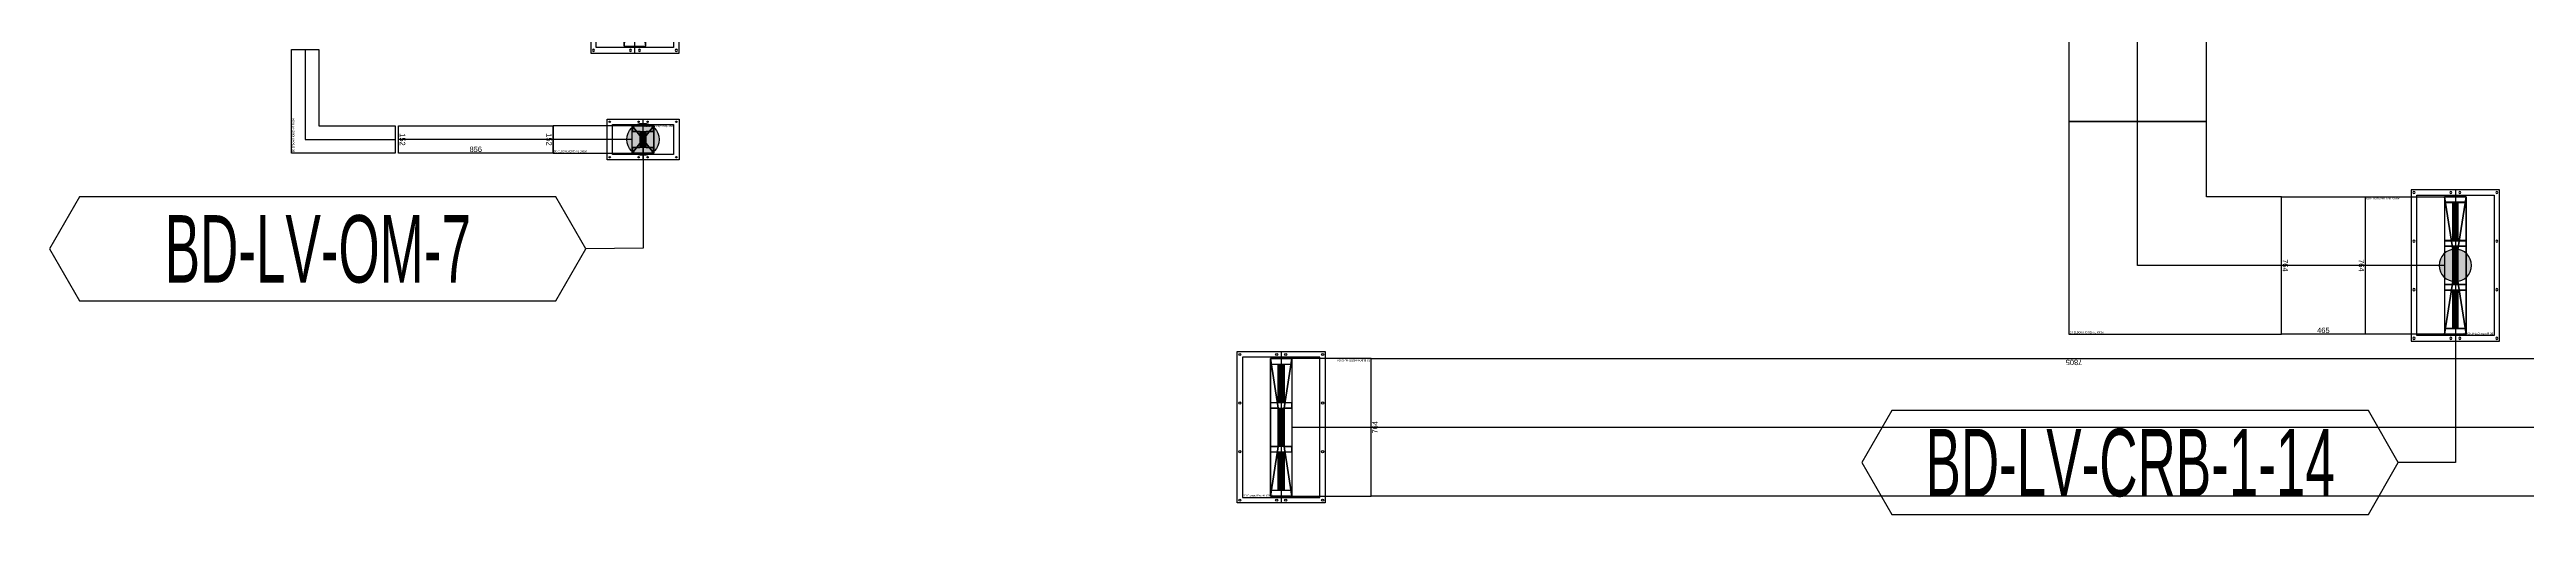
# Model space of a CAD drawing. Header units: millimetres. Extents: x 28486 to 374549, y -351975 to 868946.
# Drawn here: x 124158 to 137914, y -242680 to -240095 of the extents above; entities that cross this region are included whole.
import ezdxf
from ezdxf.enums import TextEntityAlignment as Align

# ---------------------------------------------------------------- set-up
doc = ezdxf.new("R2010")
doc.units = ezdxf.units.MM
doc.header["$LTSCALE"] = 150
doc.layers.get('Defpoints').update_dxf_attribs({"color": 150})
for name, color, linetype in [('-----27 Bus Duct_LV_380-220V', 200, 'Continuous'), ('-----27 Bus Duct_LV_380-220V_LOAD BANK', 7, 'Continuous'), ('-----27 Bus Duct_LV_380-220V_UT', 41, 'Continuous'), ('-----29 주기', 1, 'Continuous'), ('-----30 Text', 2, 'Continuous'), ('-----99 Cable Schedule', 2, 'Continuous')]:
    doc.layers.add(name, color=color, linetype=linetype)
doc.styles.add('ELEC', font='')
doc.styles.get("Standard").update_dxf_attribs({"font": ''})
doc.styles.get('ELEC').set_extended_font_data('Dotum')
doc.styles.get('Standard').set_extended_font_data('Dotum')
doc.dimstyles.new('전기통신참고용-치수', dxfattribs={"dimscale": 15, "dimtxt": 2, "dimasz": 0, "dimexe": 0, "dimexo": 0, "dimgap": 0.4, "dimtad": 4, "dimdec": 0, "dimzin": 0, "dimdsep": 46, "dimtxsty": 'Standard', "dimblk": 'NONE', "dimcen": 0, "dimse1": 1, "dimse2": 1, "dimsd1": 1, "dimsd2": 1, "dimclrd": 8, "dimclre": 8, "dimclrt": 8, "dimadec": 0, "dimazin": 0, "dimtfac": 1, "dimtdec": 0, "dimtix": 1, "dimtmove": 2, "dimatfit": 0, "dimldrblk": 'NONE', "dimfxl": 2, "dimtolj": 1, "dimtzin": 0, "dimarcsym": 0})

# ---------------------------------------------------------------- blocks, each defined once
blk = doc.blocks.new('*U5')
at = {"color": 0}
blk.add_line((0, 420.5), (0, -420.5), dxfattribs=at)
at = {"color": 1}
for p, q in [((60, 382), (-60, -382)), ((-60, 382), (60, -382))]:
    blk.add_line(p, q, dxfattribs=at)
at = {"color": 0}
for points in [[(245, -420.5), (-245, -420.5), (-245, 420.5), (245, 420.5)], [(-215, -389.5), (215, -389.5), (215, 389.5), (-215, 389.5)]]:
    blk.add_lwpolyline(points, close=True, dxfattribs=at)
at = {"color": 1}
blk.add_lwpolyline([(60, -382), (-60, -382), (-60, 382), (60, 382)], close=True, dxfattribs=at)
for points in [[(-60, 136, -0.41421356), (-58, 138), (-17.2, 138, 0.41421356), (-16.2, 139), (-16.2, 349, 0.41421356), (-17.2, 350), (-58, 350, -0.41421356), (-60, 352), (-60, 382, -0.41421356), (-59, 381), (-59, 352, 0.41421356), (-58, 351), (58, 351, 0.41421356), (59, 352), (59, 381, -0.41421356), (60, 382), (60, 352, -0.41421356), (58, 350), (17.2, 350, 0.41421356), (16.2, 349), (16.2, 139, 0.41421356), (17.2, 138), (58, 138, -0.41421356), (60, 136), (60, 124, -0.41421356), (59, 125), (59, 136, 0.41421356), (58, 137), (-58, 137, 0.41421356), (-59, 136), (-59, 125, -0.41421356), (-60, 124), (-60, 124), (-60, 124), (-60, 124)], [(-15.2, 139), (-15.2, 349, -0.41421356), (-14.2, 350), (14.2, 350, -0.41421356), (15.2, 349), (15.2, 139, -0.41421356), (14.2, 138), (-14.2, 138, -0.41421356)], [(-14.2, 140), (-14.2, 348, -0.41421356), (-13.2, 349), (-8.85, 349, -0.41421356), (-7.85, 348), (-7.85, 140, -0.41421356), (-8.85, 139), (-13.2, 139, -0.41421356)], [(-6.85, 140), (-6.85, 348, -0.41421356), (-5.85, 349), (-1.5, 349, -0.41421356), (-0.5, 348), (-0.5, 140, -0.41421356), (-1.5, 139), (-5.85, 139, -0.41421356)], [(0.5, 140), (0.5, 348, -0.41421356), (1.5, 349), (5.85, 349, -0.41421356), (6.85, 348), (6.85, 140, -0.41421356), (5.85, 139), (1.5, 139, -0.41421356)], [(7.85, 140), (7.85, 348, -0.41421356), (8.85, 349), (13.2, 349, -0.41421356), (14.2, 348), (14.2, 140, -0.41421356), (13.2, 139), (8.85, 139, -0.41421356)], [(-60, -108, -0.41421356), (-58, -106), (-17.2, -106, 0.41421356), (-16.2, -105), (-16.2, 105, 0.41421356), (-17.2, 106), (-58, 106, -0.41421356), (-60, 108), (-60, 122, -0.41421356), (-59, 121), (-59, 108, 0.41421356), (-58, 107), (58, 107, 0.41421356), (59, 108), (59, 121, -0.41421356), (60, 122), (60, 108, -0.41421356), (58, 106), (17.2, 106, 0.41421356), (16.2, 105), (16.2, -105, 0.41421356), (17.2, -106), (58, -106, -0.41421356), (60, -108), (60, -121, -0.41421356), (59, -120), (59, -108, 0.41421356), (58, -107), (-58, -107, 0.41421356), (-59, -108), (-59, -120, -0.41421356), (-60, -121), (-60, -121), (-60, -121), (-60, -121)], [(-15.2, -105), (-15.2, 105, -0.41421356), (-14.2, 106), (14.2, 106, -0.41421356), (15.2, 105), (15.2, -105, -0.41421356), (14.2, -106), (-14.2, -106, -0.41421356)], [(-14.2, -104), (-14.2, 104, -0.41421356), (-13.2, 105), (-8.85, 105, -0.41421356), (-7.85, 104), (-7.85, -104, -0.41421356), (-8.85, -105), (-13.2, -105, -0.41421356)], [(-6.85, -104), (-6.85, 104, -0.41421356), (-5.85, 105), (-1.5, 105, -0.41421356), (-0.5, 104), (-0.5, -104, -0.41421356), (-1.5, -105), (-5.85, -105, -0.41421356)], [(0.5, -104), (0.5, 104, -0.41421356), (1.5, 105), (5.85, 105, -0.41421356), (6.85, 104), (6.85, -104, -0.41421356), (5.85, -105), (1.5, -105, -0.41421356)], [(7.85, -104), (7.85, 104, -0.41421356), (8.85, 105), (13.2, 105, -0.41421356), (14.2, 104), (14.2, -104, -0.41421356), (13.2, -105), (8.85, -105, -0.41421356)], [(-60, -352, -0.41421356), (-58, -350), (-17.2, -350, 0.41421356), (-16.2, -349), (-16.2, -139, 0.41421356), (-17.2, -138), (-58, -138, -0.41421356), (-60, -136), (-60, -123, -0.41421356), (-59, -124), (-59, -136, 0.41421356), (-58, -137), (58, -137, 0.41421356), (59, -136), (59, -124, -0.41421356), (60, -123), (60, -136, -0.41421356), (58, -138), (17.2, -138, 0.41421356), (16.2, -139), (16.2, -349, 0.41421356), (17.2, -350), (58, -350, -0.41421356), (60, -352), (60, -382, -0.41421356), (59, -381), (59, -352, 0.41421356), (58, -351), (-58, -351, 0.41421356), (-59, -352), (-59, -381, -0.41421356), (-60, -382), (-60, -382), (-60, -382), (-60, -382)], [(-15.2, -349), (-15.2, -139, -0.41421356), (-14.2, -138), (14.2, -138, -0.41421356), (15.2, -139), (15.2, -349, -0.41421356), (14.2, -350), (-14.2, -350, -0.41421356)], [(-14.2, -348), (-14.2, -140, -0.41421356), (-13.2, -139), (-8.85, -139, -0.41421356), (-7.85, -140), (-7.85, -348, -0.41421356), (-8.85, -349), (-13.2, -349, -0.41421356)], [(-6.85, -348), (-6.85, -140, -0.41421356), (-5.85, -139), (-1.5, -139, -0.41421356), (-0.5, -140), (-0.5, -348, -0.41421356), (-1.5, -349), (-5.85, -349, -0.41421356)], [(0.5, -348), (0.5, -140, -0.41421356), (1.5, -139), (5.85, -139, -0.41421356), (6.85, -140), (6.85, -348, -0.41421356), (5.85, -349), (1.5, -349, -0.41421356)], [(7.85, -348), (7.85, -140, -0.41421356), (8.85, -139), (13.2, -139, -0.41421356), (14.2, -140), (14.2, -348, -0.41421356), (13.2, -349), (8.85, -349, -0.41421356)]]:
    blk.add_lwpolyline(points, format="xyb", close=True, dxfattribs=at)
at = {"color": 0}
for centre in [(-230, 405), (-25, 405), (25, 405), (230, 405), (-230, 135), (230, 135), (-230, -135), (230, -135), (-230, -405), (-25, -405), (25, -405), (230, -405)]:
    blk.add_circle(centre, 6, dxfattribs=at)
at = {"color": 0, "style": 'ELEC'}
blk.add_text('BD Flanged End-AL 6300A', height=10, dxfattribs=at).set_placement((-210, -379.5), align=Align.MIDDLE_LEFT)
blk = doc.blocks.new('*D1076')
at = {"layer": 'Defpoints', "color": 0, "transparency": 16777216}
for p in [(0, 12840), (764, 12840), (764, 12840)]:
    blk.add_point(p, dxfattribs=at)
at = {"color": 0, "transparency": 16777216, "insert": (382, 12819), "char_height": 30, "attachment_point": 5}
blk.add_mtext('\\A1;{\\C0;764}', dxfattribs=at)
blk = doc.blocks.new('_None')
blk = doc.blocks.new('*D1077')
at = {"layer": 'Defpoints', "color": 0, "transparency": 16777216}
for p in [(764, 12840), (764, 12840), (764, 12375)]:
    blk.add_point(p, dxfattribs=at)
at = {"color": 0, "transparency": 16777216, "insert": (743, 12608), "char_height": 30, "attachment_point": 5, "rotation": 90}
blk.add_mtext('\\A1;{\\C0;465}', dxfattribs=at)
blk = doc.blocks.new('*D1078')
at = {"layer": 'Defpoints', "color": 0, "transparency": 16777216}
for p in [(0, 12375), (764, 12375), (764, 12375)]:
    blk.add_point(p, dxfattribs=at)
at = {"color": 0, "transparency": 16777216, "insert": (382, 12396), "char_height": 30, "attachment_point": 5}
blk.add_mtext('\\A1;{\\C0;764}', dxfattribs=at)
blk = doc.blocks.new('*U7')
at = {"color": 1}
for p, q in [((340, 382), (220, -382)), ((220, 382), (340, -382))]:
    blk.add_line(p, q, dxfattribs=at)
at = {"color": 0}
blk.add_lwpolyline([(-220, -382), (220, -382), (220, 382), (-220, 382)], close=True, dxfattribs=at)
blk.add_lwpolyline([(220, -382), (340, -382), (340, 382), (220, 382)], dxfattribs=at)
at = {"color": 1}
for points in [[(220, 136, -0.41421356), (222, 138), (262.8, 138, 0.41421356), (263.8, 139), (263.8, 349, 0.41421356), (262.8, 350), (222, 350, -0.41421356), (220, 352), (220, 382, -0.41421356), (221, 381), (221, 352, 0.41421356), (222, 351), (338, 351, 0.41421356), (339, 352), (339, 381, -0.41421356), (340, 382), (340, 352, -0.41421356), (338, 350), (297.2, 350, 0.41421356), (296.2, 349), (296.2, 139, 0.41421356), (297.2, 138), (338, 138, -0.41421356), (340, 136), (340, 124, -0.41421356), (339, 125), (339, 136, 0.41421356), (338, 137), (222, 137, 0.41421356), (221, 136), (221, 125, -0.41421356), (220, 124), (220, 124), (220, 124), (220, 124)], [(264.8, 139), (264.8, 349, -0.41421356), (265.8, 350), (294.2, 350, -0.41421356), (295.2, 349), (295.2, 139, -0.41421356), (294.2, 138), (265.8, 138, -0.41421356)], [(265.8, 140), (265.8, 348, -0.41421356), (266.8, 349), (271.15, 349, -0.41421356), (272.15, 348), (272.15, 140, -0.41421356), (271.15, 139), (266.8, 139, -0.41421356)], [(273.15, 140), (273.15, 348, -0.41421356), (274.15, 349), (278.5, 349, -0.41421356), (279.5, 348), (279.5, 140, -0.41421356), (278.5, 139), (274.15, 139, -0.41421356)], [(280.5, 140), (280.5, 348, -0.41421356), (281.5, 349), (285.85, 349, -0.41421356), (286.85, 348), (286.85, 140, -0.41421356), (285.85, 139), (281.5, 139, -0.41421356)], [(287.85, 140), (287.85, 348, -0.41421356), (288.85, 349), (293.2, 349, -0.41421356), (294.2, 348), (294.2, 140, -0.41421356), (293.2, 139), (288.85, 139, -0.41421356)], [(220, -108, -0.41421356), (222, -106), (262.8, -106, 0.41421356), (263.8, -105), (263.8, 105, 0.41421356), (262.8, 106), (222, 106, -0.41421356), (220, 108), (220, 122, -0.41421356), (221, 121), (221, 108, 0.41421356), (222, 107), (338, 107, 0.41421356), (339, 108), (339, 121, -0.41421356), (340, 122), (340, 108, -0.41421356), (338, 106), (297.2, 106, 0.41421356), (296.2, 105), (296.2, -105, 0.41421356), (297.2, -106), (338, -106, -0.41421356), (340, -108), (340, -121, -0.41421356), (339, -120), (339, -108, 0.41421356), (338, -107), (222, -107, 0.41421356), (221, -108), (221, -120, -0.41421356), (220, -121), (220, -121), (220, -121), (220, -121)], [(264.8, -105), (264.8, 105, -0.41421356), (265.8, 106), (294.2, 106, -0.41421356), (295.2, 105), (295.2, -105, -0.41421356), (294.2, -106), (265.8, -106, -0.41421356)], [(265.8, -104), (265.8, 104, -0.41421356), (266.8, 105), (271.15, 105, -0.41421356), (272.15, 104), (272.15, -104, -0.41421356), (271.15, -105), (266.8, -105, -0.41421356)], [(273.15, -104), (273.15, 104, -0.41421356), (274.15, 105), (278.5, 105, -0.41421356), (279.5, 104), (279.5, -104, -0.41421356), (278.5, -105), (274.15, -105, -0.41421356)], [(280.5, -104), (280.5, 104, -0.41421356), (281.5, 105), (285.85, 105, -0.41421356), (286.85, 104), (286.85, -104, -0.41421356), (285.85, -105), (281.5, -105, -0.41421356)], [(287.85, -104), (287.85, 104, -0.41421356), (288.85, 105), (293.2, 105, -0.41421356), (294.2, 104), (294.2, -104, -0.41421356), (293.2, -105), (288.85, -105, -0.41421356)], [(220, -352, -0.41421356), (222, -350), (262.8, -350, 0.41421356), (263.8, -349), (263.8, -139, 0.41421356), (262.8, -138), (222, -138, -0.41421356), (220, -136), (220, -123, -0.41421356), (221, -124), (221, -136, 0.41421356), (222, -137), (338, -137, 0.41421356), (339, -136), (339, -124, -0.41421356), (340, -123), (340, -136, -0.41421356), (338, -138), (297.2, -138, 0.41421356), (296.2, -139), (296.2, -349, 0.41421356), (297.2, -350), (338, -350, -0.41421356), (340, -352), (340, -382, -0.41421356), (339, -381), (339, -352, 0.41421356), (338, -351), (222, -351, 0.41421356), (221, -352), (221, -381, -0.41421356), (220, -382), (220, -382), (220, -382), (220, -382)], [(264.8, -349), (264.8, -139, -0.41421356), (265.8, -138), (294.2, -138, -0.41421356), (295.2, -139), (295.2, -349, -0.41421356), (294.2, -350), (265.8, -350, -0.41421356)], [(265.8, -348), (265.8, -140, -0.41421356), (266.8, -139), (271.15, -139, -0.41421356), (272.15, -140), (272.15, -348, -0.41421356), (271.15, -349), (266.8, -349, -0.41421356)], [(273.15, -348), (273.15, -140, -0.41421356), (274.15, -139), (278.5, -139, -0.41421356), (279.5, -140), (279.5, -348, -0.41421356), (278.5, -349), (274.15, -349, -0.41421356)], [(280.5, -348), (280.5, -140, -0.41421356), (281.5, -139), (285.85, -139, -0.41421356), (286.85, -140), (286.85, -348, -0.41421356), (285.85, -349), (281.5, -349, -0.41421356)], [(287.85, -348), (287.85, -140, -0.41421356), (288.85, -139), (293.2, -139, -0.41421356), (294.2, -140), (294.2, -348, -0.41421356), (293.2, -349), (288.85, -349, -0.41421356)]]:
    blk.add_lwpolyline(points, format="xyb", close=True, dxfattribs=at)
blk.add_lwpolyline([(220, 0), (-220, 0)], dxfattribs=at)
at = {"color": 0, "style": 'ELEC'}
blk.add_text('BD ELBOW(VERT)-AL 6300A', height=10, dxfattribs=at).set_placement((-215, -372), align=Align.MIDDLE_LEFT)
blk = doc.blocks.new('*D700')
at = {"layer": 'Defpoints', "color": 0, "transparency": 16777216}
for p in [(0, 9085), (764, 9085), (764, 9085)]:
    blk.add_point(p, dxfattribs=at)
at = {"color": 0, "transparency": 16777216, "insert": (382, 9064), "char_height": 30, "attachment_point": 5}
blk.add_mtext('\\A1;{\\C0;764}', dxfattribs=at)
blk = doc.blocks.new('*D701')
at = {"layer": 'Defpoints', "color": 0, "transparency": 16777216}
for p in [(764, 9085), (764, 9085), (764, 1279)]:
    blk.add_point(p, dxfattribs=at)
at = {"color": 0, "transparency": 16777216, "insert": (743, 5182), "char_height": 30, "attachment_point": 5, "rotation": 90}
blk.add_mtext('\\A1;{\\C0;7805}', dxfattribs=at)
blk = doc.blocks.new('*D702')
at = {"layer": 'Defpoints', "color": 0, "transparency": 16777216}
for p in [(0, 1279), (764, 1279), (764, 1279)]:
    blk.add_point(p, dxfattribs=at)
at = {"color": 0, "transparency": 16777216, "insert": (382, 1300), "char_height": 30, "attachment_point": 5}
blk.add_mtext('\\A1;{\\C0;764}', dxfattribs=at)
blk = doc.blocks.new('*U15')
at = {"color": 0}
blk.add_lwpolyline([(-382, -382), (800, -382), (800, 382), (382, 382), (382, 800), (-382, 800)], close=True, dxfattribs=at)
at = {"color": 1}
blk.add_lwpolyline([(800, 0), (0, 0), (0, 800)], dxfattribs=at)
at = {"color": 0, "style": 'ELEC'}
blk.add_text('BD ELBOW(HORIZ)-AL 6300A', height=10, dxfattribs=at).set_placement((-377, -372), align=Align.MIDDLE_LEFT)
blk = doc.blocks.new('A$C9a0ab699')
h = blk.add_hatch(color=0)
edge = h.paths.add_edge_path()
edge.add_arc((0, 0), 64, 720, 1080, ccw=False)
at = {"color": 0}
blk.add_circle((0, 0), 64, dxfattribs=at)
blk = doc.blocks.new('*D832')
at = {"layer": 'Defpoints', "color": 0, "transparency": 16777216}
for p in [(0, 17640), (764, 17640), (764, 17640)]:
    blk.add_point(p, dxfattribs=at)
at = {"color": 0, "transparency": 16777216, "insert": (382, 17619), "char_height": 30, "attachment_point": 5}
blk.add_mtext('\\A1;{\\C0;764}', dxfattribs=at)
blk = doc.blocks.new('*D833')
at = {"layer": 'Defpoints', "color": 0, "transparency": 16777216}
for p in [(764, 17640), (764, 17640), (764, 8189)]:
    blk.add_point(p, dxfattribs=at)
at = {"color": 0, "transparency": 16777216, "insert": (743, 12915), "char_height": 30, "attachment_point": 5, "rotation": 90}
blk.add_mtext('\\A1;{\\C0;9451}', dxfattribs=at)
blk = doc.blocks.new('*D834')
at = {"layer": 'Defpoints', "color": 0, "transparency": 16777216}
for p in [(0, 8189), (764, 8189), (764, 8189)]:
    blk.add_point(p, dxfattribs=at)
at = {"color": 0, "transparency": 16777216, "insert": (382, 8210), "char_height": 30, "attachment_point": 5}
blk.add_mtext('\\A1;{\\C0;764}', dxfattribs=at)
blk = doc.blocks.new('*U66')
at = {"color": 1}
for p, q in [((60, 76), (-60, -76)), ((-60, 76), (60, -76))]:
    blk.add_line(p, q, dxfattribs=at)
at = {"color": 0}
blk.add_line((0, 113.5), (0, -113.5), dxfattribs=at)
for points in [[(200, -113.5), (-200, -113.5), (-200, 113.5), (200, 113.5)], [(170, -83.5), (-170, -83.5), (-170, 83.5), (170, 83.5)]]:
    blk.add_lwpolyline(points, close=True, dxfattribs=at)
at = {"color": 1}
blk.add_lwpolyline([(60, -76), (-60, -76), (-60, 76), (60, 76)], close=True, dxfattribs=at)
for points in [[(-60, -46, -0.41421356), (-58, -44), (-17.2, -44, 0.41421356), (-16.2, -43), (-16.2, 43, 0.41421356), (-17.2, 44), (-58, 44, -0.41421356), (-60, 46), (-60, 76, -0.41421356), (-59, 75), (-59, 46, 0.41421356), (-58, 45), (58, 45, 0.41421356), (59, 46), (59, 75, -0.41421356), (60, 76), (60, 46, -0.41421356), (58, 44), (17.2, 44, 0.41421356), (16.2, 43), (16.2, -43, 0.41421356), (17.2, -44), (58, -44, -0.41421356), (60, -46), (60, -76, -0.41421356), (59, -75), (59, -46, 0.41421356), (58, -45), (-58, -45, 0.41421356), (-59, -46), (-59, -75, -0.41421356), (-60, -76), (-60, -76), (-60, -76), (-60, -76)], [(-15.2, -43), (-15.2, 43, -0.41421356), (-14.2, 44), (14.2, 44, -0.41421356), (15.2, 43), (15.2, -43, -0.41421356), (14.2, -44), (-14.2, -44, -0.41421356)], [(-14.2, -42), (-14.2, 42, -0.41421356), (-13.2, 43), (-8.85, 43, -0.41421356), (-7.85, 42), (-7.85, -42, -0.41421356), (-8.85, -43), (-13.2, -43, -0.41421356)], [(-6.85, -42), (-6.85, 42, -0.41421356), (-5.85, 43), (-1.5, 43, -0.41421356), (-0.5, 42), (-0.5, -42, -0.41421356), (-1.5, -43), (-5.85, -43, -0.41421356)], [(0.5, -42), (0.5, 42, -0.41421356), (1.5, 43), (5.85, 43, -0.41421356), (6.85, 42), (6.85, -42, -0.41421356), (5.85, -43), (1.5, -43, -0.41421356)], [(7.85, -42), (7.85, 42, -0.41421356), (8.85, 43), (13.2, 43, -0.41421356), (14.2, 42), (14.2, -42, -0.41421356), (13.2, -43), (8.85, -43, -0.41421356)]]:
    blk.add_lwpolyline(points, format="xyb", close=True, dxfattribs=at)
at = {"color": 0}
for centre in [(-185, 98.5), (-25, 98.5), (25, 98.5), (185, 98.5), (-185, -98.5), (-25, -98.5), (25, -98.5), (185, -98.5)]:
    blk.add_circle(centre, 4, dxfattribs=at)
at = {"color": 0, "style": 'ELEC'}
blk.add_text('BD Flanged End-AL 1000A', height=10, dxfattribs=at).set_placement((-165, -73.5), align=Align.MIDDLE_LEFT)
blk = doc.blocks.new('*U67')
at = {"color": 1}
for p, q in [((340, 76), (220, -76)), ((220, 76), (340, -76))]:
    blk.add_line(p, q, dxfattribs=at)
at = {"color": 0}
blk.add_lwpolyline([(-220, -76), (220, -76), (220, 76), (-220, 76)], close=True, dxfattribs=at)
at = {"color": 1}
blk.add_lwpolyline([(220, 0), (-220, 0)], dxfattribs=at)
at = {"color": 0}
blk.add_lwpolyline([(220, -76), (340, -76), (340, 76), (220, 76)], dxfattribs=at)
at = {"color": 1}
for points in [[(220, -46, -0.41421356), (222, -44), (262.8, -44, 0.41421356), (263.8, -43), (263.8, 43, 0.41421356), (262.8, 44), (222, 44, -0.41421356), (220, 46), (220, 76, -0.41421356), (221, 75), (221, 46, 0.41421356), (222, 45), (338, 45, 0.41421356), (339, 46), (339, 75, -0.41421356), (340, 76), (340, 46, -0.41421356), (338, 44), (297.2, 44, 0.41421356), (296.2, 43), (296.2, -43, 0.41421356), (297.2, -44), (338, -44, -0.41421356), (340, -46), (340, -76, -0.41421356), (339, -75), (339, -46, 0.41421356), (338, -45), (222, -45, 0.41421356), (221, -46), (221, -75, -0.41421356), (220, -76), (220, -76), (220, -76), (220, -76)], [(264.8, -43), (264.8, 43, -0.41421356), (265.8, 44), (294.2, 44, -0.41421356), (295.2, 43), (295.2, -43, -0.41421356), (294.2, -44), (265.8, -44, -0.41421356)], [(265.8, -42), (265.8, 42, -0.41421356), (266.8, 43), (271.15, 43, -0.41421356), (272.15, 42), (272.15, -42, -0.41421356), (271.15, -43), (266.8, -43, -0.41421356)], [(273.15, -42), (273.15, 42, -0.41421356), (274.15, 43), (278.5, 43, -0.41421356), (279.5, 42), (279.5, -42, -0.41421356), (278.5, -43), (274.15, -43, -0.41421356)], [(280.5, -42), (280.5, 42, -0.41421356), (281.5, 43), (285.85, 43, -0.41421356), (286.85, 42), (286.85, -42, -0.41421356), (285.85, -43), (281.5, -43, -0.41421356)], [(287.85, -42), (287.85, 42, -0.41421356), (288.85, 43), (293.2, 43, -0.41421356), (294.2, 42), (294.2, -42, -0.41421356), (293.2, -43), (288.85, -43, -0.41421356)]]:
    blk.add_lwpolyline(points, format="xyb", close=True, dxfattribs=at)
at = {"color": 0, "style": 'ELEC'}
blk.add_text('BD ELBOW(VERT)-AL 1000A', height=10, dxfattribs=at).set_placement((-215, -66), align=Align.MIDDLE_LEFT)
blk = doc.blocks.new('*U68')
at = {"color": 0}
blk.add_lwpolyline([(-76, -76), (500, -76), (500, 76), (76, 76), (76, 500), (-76, 500)], close=True, dxfattribs=at)
at = {"color": 1}
blk.add_lwpolyline([(500, 0), (0, 0), (0, 500)], dxfattribs=at)
at = {"color": 0, "style": 'ELEC'}
blk.add_text('BD ELBOW(HORIZ)-AL 1000A', height=10, dxfattribs=at).set_placement((-71, -66), align=Align.MIDDLE_LEFT)
blk = doc.blocks.new('*D1072')
at = {"layer": 'Defpoints', "color": 0, "transparency": 16777216}
for p in [(0, -666), (152, -666), (152, -666)]:
    blk.add_point(p, dxfattribs=at)
at = {"color": 0, "transparency": 16777216, "insert": (76, -687), "char_height": 30, "attachment_point": 5}
blk.add_mtext('\\A1;{\\C0;152}', dxfattribs=at)
blk = doc.blocks.new('*D1073')
at = {"layer": 'Defpoints', "color": 0, "transparency": 16777216}
for p in [(152, -666), (152, -666), (152, -1522)]:
    blk.add_point(p, dxfattribs=at)
at = {"color": 0, "transparency": 16777216, "insert": (131, -1094), "char_height": 30, "attachment_point": 5, "rotation": 90}
blk.add_mtext('\\A1;{\\C0;856}', dxfattribs=at)
blk = doc.blocks.new('*D1074')
at = {"layer": 'Defpoints', "color": 0, "transparency": 16777216}
for p in [(0, -1522), (152, -1522), (152, -1522)]:
    blk.add_point(p, dxfattribs=at)
at = {"color": 0, "transparency": 16777216, "insert": (76, -1501), "char_height": 30, "attachment_point": 5}
blk.add_mtext('\\A1;{\\C0;152}', dxfattribs=at)
blk = doc.blocks.new('*U1075')
at = {"color": 1}
blk.add_line((382, 12840.2), (382, 12375.2), dxfattribs=at)
at = {"color": 0}
blk.add_lwpolyline([(764, 12375.2), (0, 12375.2), (0, 12840.2), (764, 12840.2)], close=True, dxfattribs=at)
for base, p1, p2, override, picture, middle in [((764, 12840.2), (0, 12840.2), (764, 12840.2), {"dimtxsty": 'Standard', "dimclrd": 0, "dimclre": 0, "dimclrt": 0}, '*D1076', (382, 12819.2)), ((764, 12375.2), (0, 12375.2), (764, 12375.2), {"dimtad": 1, "dimtxsty": 'Standard', "dimclrd": 0, "dimclre": 0, "dimclrt": 0}, '*D1078', (382, 12396.2))]:
    dim = blk.add_linear_dim(base=base, p1=p1, p2=p2, text='{\\C0;<>}', dimstyle='전기통신참고용-치수', override=override, dxfattribs=at)
    dim.commit()
    dim.dimension.update_dxf_attribs({"geometry": picture, "text_midpoint": middle})
dim = blk.add_linear_dim(base=(764, 12840.2), p1=(764, 12375.2), p2=(764, 12840.2), angle=90, text='{\\C0;<>}', dimstyle='전기통신참고용-치수', override={"dimtad": 1, "dimtxsty": 'Standard', "dimclrd": 0, "dimclre": 0, "dimclrt": 0}, dxfattribs=at)
dim.commit()
dim.dimension.update_dxf_attribs({"geometry": '*D1077', "text_midpoint": (743, 12607.7)})
blk = doc.blocks.new('*U699')
at = {"color": 1}
blk.add_line((382, 9084.7), (382, 1279.4), dxfattribs=at)
at = {"color": 0}
blk.add_lwpolyline([(764, 1279.4), (0, 1279.4), (0, 9084.7), (764, 9084.7)], close=True, dxfattribs=at)
for base, p1, p2, override, picture, middle in [((764, 9084.7), (0, 9084.7), (764, 9084.7), {"dimtxsty": 'Standard', "dimclrd": 0, "dimclre": 0, "dimclrt": 0}, '*D700', (382, 9063.6)), ((764, 1279.4), (0, 1279.4), (764, 1279.4), {"dimtad": 1, "dimtxsty": 'Standard', "dimclrd": 0, "dimclre": 0, "dimclrt": 0}, '*D702', (382, 1300.4))]:
    dim = blk.add_linear_dim(base=base, p1=p1, p2=p2, text='{\\C0;<>}', dimstyle='전기통신참고용-치수', override=override, dxfattribs=at)
    dim.commit()
    dim.dimension.update_dxf_attribs({"geometry": picture, "text_midpoint": middle})
dim = blk.add_linear_dim(base=(764, 9084.7), p1=(764, 1279.4), p2=(764, 9084.7), angle=90, text='{\\C0;<>}', dimstyle='전기통신참고용-치수', override={"dimtad": 1, "dimtxsty": 'Standard', "dimclrd": 0, "dimclre": 0, "dimclrt": 0}, dxfattribs=at)
dim.commit()
dim.dimension.update_dxf_attribs({"geometry": '*D701', "text_midpoint": (743, 5182)})
blk = doc.blocks.new('*U831')
at = {"color": 1}
blk.add_line((382, 17640.2), (382, 8189.4), dxfattribs=at)
at = {"color": 0}
blk.add_lwpolyline([(764, 8189.4), (0, 8189.4), (0, 17640.2), (764, 17640.2)], close=True, dxfattribs=at)
for base, p1, p2, override, picture, middle in [((764, 17640.2), (0, 17640.2), (764, 17640.2), {"dimtxsty": 'Standard', "dimclrd": 0, "dimclre": 0, "dimclrt": 0}, '*D832', (382, 17619.2)), ((764, 8189.4), (0, 8189.4), (764, 8189.4), {"dimtad": 1, "dimtxsty": 'Standard', "dimclrd": 0, "dimclre": 0, "dimclrt": 0}, '*D834', (382, 8210.4))]:
    dim = blk.add_linear_dim(base=base, p1=p1, p2=p2, text='{\\C0;<>}', dimstyle='전기통신참고용-치수', override=override, dxfattribs=at)
    dim.commit()
    dim.dimension.update_dxf_attribs({"geometry": picture, "text_midpoint": middle})
dim = blk.add_linear_dim(base=(764, 17640.2), p1=(764, 8189.4), p2=(764, 17640.2), angle=90, text='{\\C0;<>}', dimstyle='전기통신참고용-치수', override={"dimtad": 1, "dimtxsty": 'Standard', "dimclrd": 0, "dimclre": 0, "dimclrt": 0}, dxfattribs=at)
dim.commit()
dim.dimension.update_dxf_attribs({"geometry": '*D833', "text_midpoint": (743, 12914.8)})
blk = doc.blocks.new('*U1071')
at = {"color": 1}
blk.add_line((76, -665.8), (76, -1522.3), dxfattribs=at)
at = {"color": 0}
blk.add_lwpolyline([(152, -1522.3), (0, -1522.3), (0, -665.8), (152, -665.8)], close=True, dxfattribs=at)
for base, p1, p2, override, picture, middle in [((152, -665.8), (0, -665.8), (152, -665.8), {"dimtxsty": 'Standard', "dimclrd": 0, "dimclre": 0, "dimclrt": 0}, '*D1072', (76, -686.9)), ((152, -1522.3), (0, -1522.3), (152, -1522.3), {"dimtad": 1, "dimtxsty": 'Standard', "dimclrd": 0, "dimclre": 0, "dimclrt": 0}, '*D1074', (76, -1501.3))]:
    dim = blk.add_linear_dim(base=base, p1=p1, p2=p2, text='{\\C0;<>}', dimstyle='전기통신참고용-치수', override=override, dxfattribs=at)
    dim.commit()
    dim.dimension.update_dxf_attribs({"geometry": picture, "text_midpoint": middle})
dim = blk.add_linear_dim(base=(152, -665.8328), p1=(152, -1522.2995), p2=(152, -665.8328), angle=90, text='{\\C0;<>}', dimstyle='전기통신참고용-치수', override={"dimtad": 1, "dimtxsty": 'Standard', "dimclrd": 0, "dimclre": 0, "dimclrt": 0}, dxfattribs=at)
dim.commit()
dim.dimension.update_dxf_attribs({"geometry": '*D1073', "text_midpoint": (130.9796, -1094.0662)})

msp = doc.modelspace()

# ---------------------------------------------------------------- linework, layer by layer
at = {"layer": '-----29 주기', "elevation": 0}
for points in [[(124325, -240914), (124158, -241203), (124325, -241492), (126970, -241492), (127137, -241203), (126970, -240914)], [(134390, -242102), (134223, -242391), (134390, -242680), (137036, -242680), (137202, -242391), (137036, -242102)]]:
    msp.add_lwpolyline(points, close=True, dxfattribs=at)
at = {"layer": '-----99 Cable Schedule', "color": 1, "elevation": 0}
for points in [[(127454, -240592), (127454, -241199), (127137, -241203)], [(137519, -241295), (137519, -242391), (137202, -242391)]]:
    msp.add_lwpolyline(points, dxfattribs=at)

# ---------------------------------------------------------------- block references
at = {"layer": '-----27 Bus Duct_LV_380-220V', "xscale": -1, "rotation": 270}
msp.add_blockref('*U68', (125578, -240595), dxfattribs=at)
at = {"layer": '-----27 Bus Duct_LV_380-220V'}
for name, p, rotation in [('*U1071', (127619, -240519), 270), ('*U66', (127454, -240595), 180)]:
    msp.add_blockref(name, p, dxfattribs=dict(at, rotation=rotation))
msp.add_blockref('*U67', (127174, -240595), dxfattribs=at)
at = {"layer": '-----27 Bus Duct_LV_380-220V_LOAD BANK', "xscale": -1, "rotation": 180}
for name, p in [('*U831', (135372, -222855, 0)), ('*U5', (127409, -239695)), ('*U7', (137239, -241295, 0))]:
    msp.add_blockref(name, p, dxfattribs=at)
at = {"layer": '-----27 Bus Duct_LV_380-220V_LOAD BANK'}
msp.add_blockref('*U15', (135754, -241295, 0), dxfattribs=at)
at = {"layer": '-----27 Bus Duct_LV_380-220V_LOAD BANK', "rotation": 269.9999999999999}
msp.add_blockref('*U1075', (124178, -240913, 0), dxfattribs=at)
at = {"layer": '-----27 Bus Duct_LV_380-220V_LOAD BANK', "xscale": -1}
msp.add_blockref('*U5', (137519, -241295, 0), dxfattribs=at)
at = {"layer": '-----27 Bus Duct_LV_380-220V_UT'}
msp.add_blockref('*U5', (130998, -242195, 0), dxfattribs=at)
for name, p, rotation in [('*U7', (131278, -242195, 0), 180), ('*U699', (140583, -242577, 0), 90)]:
    msp.add_blockref(name, p, dxfattribs=dict(at, rotation=rotation))
at = {"layer": '-----99 Cable Schedule', "color": 1, "yscale": 1.40625, "zscale": 1.40625}
for p, xscale, rotation in [((127454, -240595), 1.40625, 270), ((137519, -241295, 0), -1.40625, 90)]:
    msp.add_blockref('A$C9a0ab699', p, dxfattribs=dict(at, xscale=xscale, rotation=rotation))

# ---------------------------------------------------------------- texts
at = {"layer": '-----30 Text', "linetype": 'Continuous', "style": 'ELEC', "width": 0.6}
for s, p in [('BD-LV-OM-7', (125648, -241203)), ('BD-LV-CRB-1-14', (135713, -242391, 0))]:
    msp.add_text(s, height=375, dxfattribs=at).set_placement(p, align=Align.MIDDLE)

doc.saveas('drawing.dxf')
